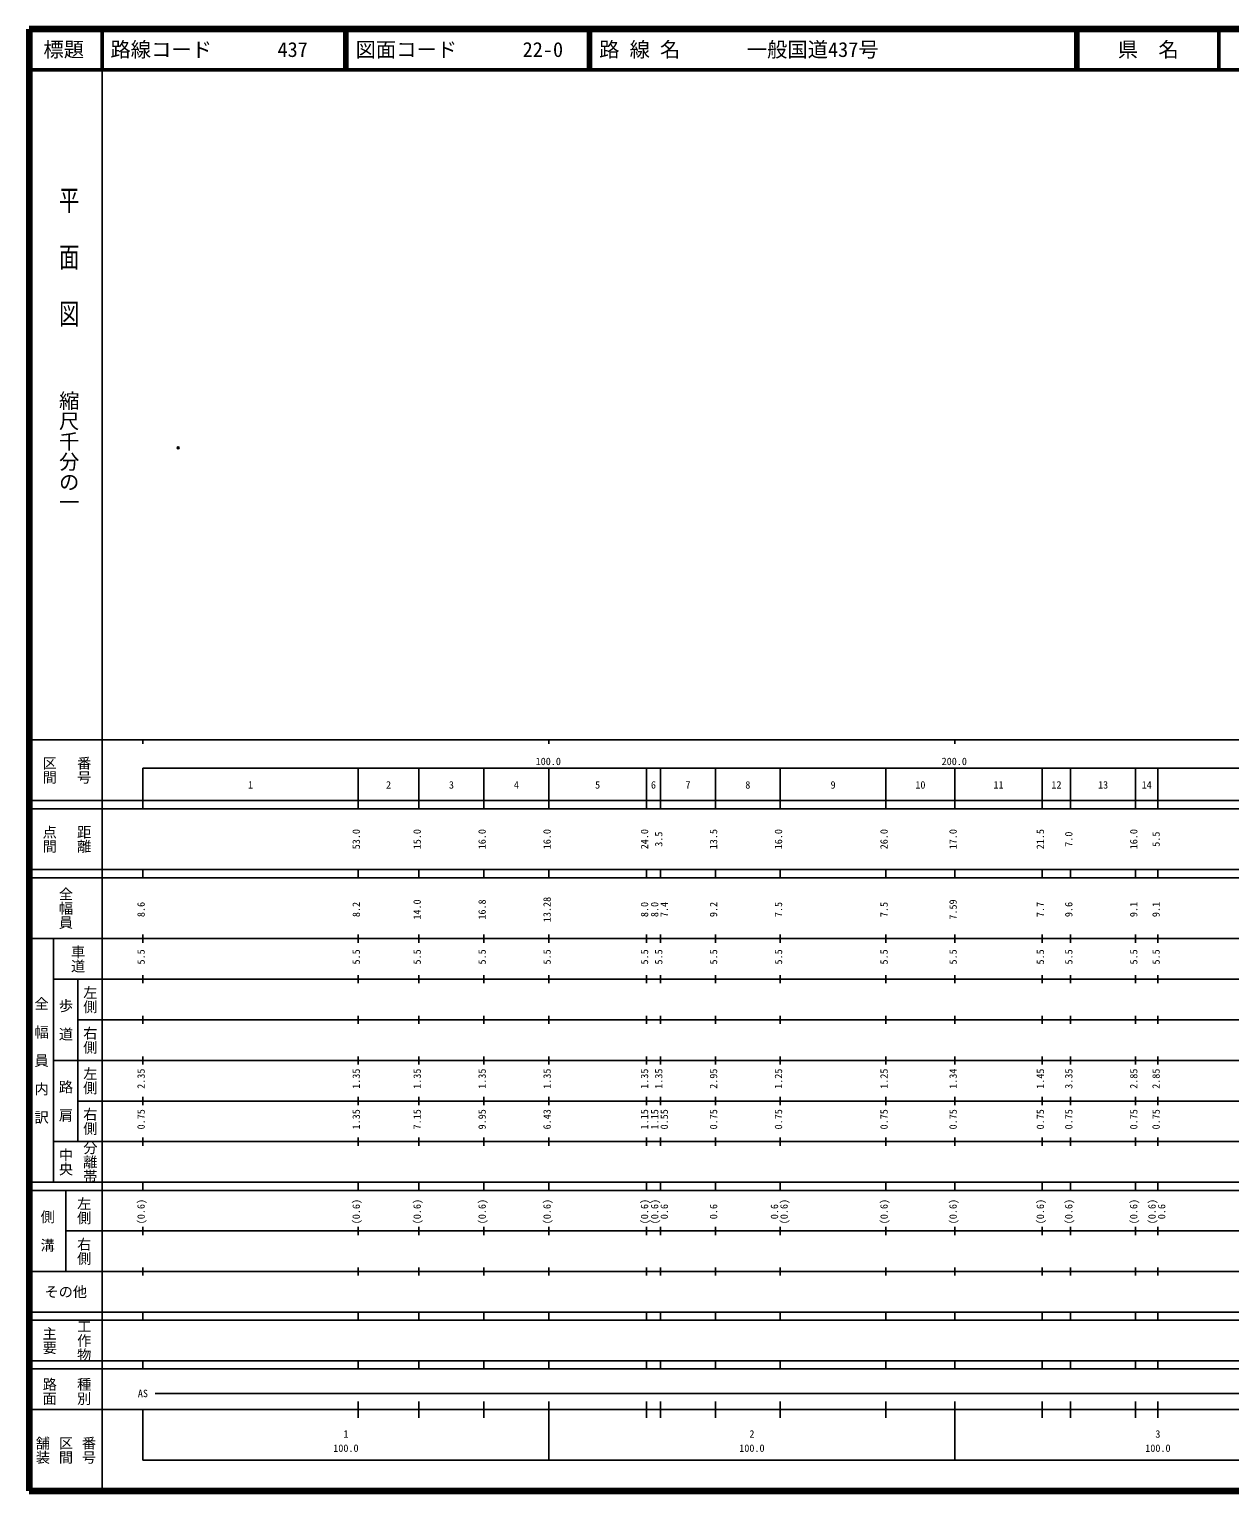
# Model space of a CAD drawing. Units: millimetres on the paper. Extents: x 40 to 680, y 20 to 380.
# Drawn here: x 40 to 335.7, y 20 to 380 of the extents above; entities that cross this region are included whole.
import ezdxf
from ezdxf.enums import TextEntityAlignment as Align

# ---------------------------------------------------------------- set-up
doc = ezdxf.new("R2010")
doc.units = ezdxf.units.MM
doc.header["$PDMODE"] = 32
doc.header["$PDSIZE"] = 0.5
doc.layers.add('M-OTRS', color=6, linetype='Continuous')
doc.layers.add('M-TTL-TXT', color=7, linetype='Continuous')
for name, color, linetype, lineweight in [('M-TTL', 2, 'Continuous', 140), ('M-TTL-BAND', 7, 'Continuous', 25), ('M-TTL-LINE', 7, 'Continuous', 50)]:
    doc.layers.add(name, color=color, linetype=linetype, lineweight=lineweight)
doc.styles.add('@ＭＳ ゴシック', font='')
doc.styles.add('ＭＳ ゴシック', font='')
doc.styles.get('@ＭＳ ゴシック').set_extended_font_data('@MS Gothic')
doc.styles.get('ＭＳ ゴシック').set_extended_font_data('MS Gothic')

msp = doc.modelspace()

# ---------------------------------------------------------------- linework, layer by layer
at = {"layer": 'M-OTRS'}
msp.add_point((76.674, 276.879), dxfattribs=at)
at = {"layer": 'M-TTL'}
for p, q in [((40, 380), (40, 20)), ((680, 380), (40, 380)), ((40, 20), (680, 20))]:
    msp.add_line(p, q, dxfattribs=at)
at = {"layer": 'M-TTL-BAND'}
for p, q in [((58, 370), (58, 20)), ((40, 205), (579, 205)), ((68, 205), (68, 204)), ((168, 205), (168, 204)), ((268, 205), (268, 204)), ((68, 198), (579, 198)), ((68, 198), (68, 188)), ((121, 188), (121, 198)), ((136, 188), (136, 198)), ((152, 188), (152, 198)), ((168, 188), (168, 198)), ((192, 188), (192, 198)), ((195.5, 188), (195.5, 198)), ((209, 188), (209, 198)), ((225, 188), (225, 198)), ((251, 188), (251, 198)), ((268, 188), (268, 198)), ((289.5, 188), (289.5, 198)), ((296.5, 188), (296.5, 198)), ((312.5, 188), (312.5, 198)), ((318, 188), (318, 198)), ((40, 190), (579, 190)), ((40, 188), (579, 188)), ((40, 173), (579, 173)), ((68, 171), (68, 173)), ((121, 171), (121, 173)), ((136, 171), (136, 173)), ((152, 171), (152, 173)), ((168, 171), (168, 173)), ((192, 171), (192, 173)), ((195.5, 171), (195.5, 173)), ((209, 171), (209, 173)), ((225, 171), (225, 173)), ((251, 171), (251, 173)), ((268, 171), (268, 173)), ((289.5, 171), (289.5, 173)), ((296.5, 171), (296.5, 173)), ((312.5, 171), (312.5, 173)), ((318, 171), (318, 173)), ((40, 171), (579, 171)), ((40, 156), (579, 156)), ((46, 96), (46, 156)), ((68, 155), (68, 157)), ((121, 155), (121, 157)), ((136, 155), (136, 157)), ((152, 155), (152, 157)), ((168, 155), (168, 157)), ((192, 155), (192, 157)), ((195.5, 155), (195.5, 157)), ((209, 155), (209, 157)), ((225, 155), (225, 157)), ((251, 155), (251, 157)), ((268, 155), (268, 157)), ((289.5, 155), (289.5, 157)), ((296.5, 155), (296.5, 157)), ((312.5, 155), (312.5, 157)), ((318, 155), (318, 157)), ((46, 146), (579, 146)), ((52, 146), (52, 106)), ((68, 145), (68, 147)), ((121, 145), (121, 147)), ((136, 145), (136, 147)), ((152, 145), (152, 147)), ((168, 145), (168, 147)), ((192, 145), (192, 147)), ((195.5, 145), (195.5, 147)), ((209, 145), (209, 147)), ((225, 145), (225, 147)), ((251, 145), (251, 147)), ((268, 145), (268, 147)), ((289.5, 145), (289.5, 147)), ((296.5, 145), (296.5, 147)), ((312.5, 145), (312.5, 147)), ((318, 145), (318, 147)), ((68, 135), (68, 137)), ((121, 135), (121, 137)), ((136, 135), (136, 137)), ((152, 135), (152, 137)), ((168, 135), (168, 137)), ((192, 135), (192, 137)), ((195.5, 135), (195.5, 137)), ((209, 135), (209, 137)), ((225, 135), (225, 137)), ((251, 135), (251, 137)), ((268, 135), (268, 137)), ((289.5, 135), (289.5, 137)), ((296.5, 135), (296.5, 137)), ((312.5, 135), (312.5, 137)), ((318, 135), (318, 137)), ((52, 136), (579, 136)), ((46, 126), (579, 126)), ((68, 125), (68, 127)), ((121, 125), (121, 127)), ((136, 125), (136, 127)), ((152, 125), (152, 127)), ((168, 125), (168, 127)), ((192, 125), (192, 127)), ((195.5, 125), (195.5, 127)), ((209, 125), (209, 127)), ((225, 125), (225, 127)), ((251, 125), (251, 127)), ((268, 125), (268, 127)), ((289.5, 125), (289.5, 127)), ((296.5, 125), (296.5, 127)), ((312.5, 125), (312.5, 127)), ((318, 125), (318, 127)), ((52, 116), (579, 116)), ((68, 115), (68, 117)), ((121, 115), (121, 117)), ((136, 115), (136, 117)), ((152, 115), (152, 117)), ((168, 115), (168, 117)), ((192, 115), (192, 117)), ((195.5, 115), (195.5, 117)), ((209, 115), (209, 117)), ((225, 115), (225, 117)), ((251, 115), (251, 117)), ((268, 115), (268, 117)), ((289.5, 115), (289.5, 117)), ((296.5, 115), (296.5, 117)), ((312.5, 115), (312.5, 117)), ((318, 115), (318, 117)), ((46, 106), (579, 106)), ((68, 105), (68, 107)), ((121, 105), (121, 107)), ((136, 105), (136, 107)), ((152, 105), (152, 107)), ((168, 105), (168, 107)), ((192, 105), (192, 107)), ((195.5, 105), (195.5, 107)), ((209, 105), (209, 107)), ((225, 105), (225, 107)), ((251, 105), (251, 107)), ((268, 105), (268, 107)), ((289.5, 105), (289.5, 107)), ((296.5, 105), (296.5, 107)), ((312.5, 105), (312.5, 107)), ((318, 105), (318, 107)), ((40, 96), (579, 96)), ((40, 94), (579, 94)), ((49, 94), (49, 74)), ((68, 94), (68, 96)), ((121, 94), (121, 96)), ((136, 94), (136, 96)), ((152, 94), (152, 96)), ((168, 94), (168, 96)), ((192, 94), (192, 96)), ((195.5, 94), (195.5, 96)), ((209, 94), (209, 96)), ((225, 94), (225, 96)), ((251, 94), (251, 96)), ((268, 94), (268, 96)), ((289.5, 94), (289.5, 96)), ((296.5, 94), (296.5, 96)), ((312.5, 94), (312.5, 96)), ((318, 94), (318, 96)), ((49, 84), (579, 84)), ((68, 83), (68, 85)), ((121, 83), (121, 85)), ((136, 83), (136, 85)), ((152, 83), (152, 85)), ((168, 83), (168, 85)), ((192, 83), (192, 85)), ((195.5, 83), (195.5, 85)), ((209, 83), (209, 85)), ((225, 83), (225, 85)), ((251, 83), (251, 85)), ((268, 83), (268, 85)), ((289.5, 83), (289.5, 85)), ((296.5, 83), (296.5, 85)), ((312.5, 83), (312.5, 85)), ((318, 83), (318, 85)), ((40, 74), (579, 74)), ((68, 73), (68, 75)), ((121, 73), (121, 75)), ((136, 73), (136, 75)), ((152, 73), (152, 75)), ((168, 73), (168, 75)), ((192, 73), (192, 75)), ((195.5, 73), (195.5, 75)), ((209, 73), (209, 75)), ((225, 73), (225, 75)), ((251, 73), (251, 75)), ((268, 73), (268, 75)), ((289.5, 73), (289.5, 75)), ((296.5, 73), (296.5, 75)), ((312.5, 73), (312.5, 75)), ((318, 73), (318, 75)), ((40, 64), (579, 64)), ((40, 62), (579, 62)), ((68, 62), (68, 64)), ((121, 62), (121, 64)), ((136, 62), (136, 64)), ((152, 62), (152, 64)), ((168, 62), (168, 64)), ((192, 62), (192, 64)), ((195.5, 62), (195.5, 64)), ((209, 62), (209, 64)), ((225, 62), (225, 64)), ((251, 62), (251, 64)), ((268, 62), (268, 64)), ((289.5, 62), (289.5, 64)), ((296.5, 62), (296.5, 64)), ((312.5, 62), (312.5, 64)), ((318, 62), (318, 64)), ((40, 52), (579, 52)), ((68, 50), (68, 52)), ((121, 50), (121, 52)), ((136, 50), (136, 52)), ((152, 50), (152, 52)), ((168, 50), (168, 52)), ((192, 50), (192, 52)), ((195.5, 50), (195.5, 52)), ((209, 50), (209, 52)), ((225, 50), (225, 52)), ((251, 50), (251, 52)), ((268, 50), (268, 52)), ((289.5, 50), (289.5, 52)), ((296.5, 50), (296.5, 52)), ((312.5, 50), (312.5, 52)), ((318, 50), (318, 52)), ((40, 50), (579, 50)), ((71, 44), (565, 44)), ((40, 40), (579, 40)), ((68, 40), (68, 27.5)), ((121, 38), (121, 42)), ((136, 38), (136, 42)), ((152, 38), (152, 42)), ((168, 27.5), (168, 42)), ((192, 38), (192, 42)), ((195.5, 38), (195.5, 42)), ((209, 38), (209, 42)), ((225, 38), (225, 42)), ((251, 38), (251, 42)), ((268, 27.5), (268, 42)), ((289.5, 38), (289.5, 42)), ((296.5, 38), (296.5, 42)), ((312.5, 38), (312.5, 42)), ((318, 38), (318, 42)), ((68, 27.5), (579, 27.5))]:
    msp.add_line(p, q, dxfattribs=at)
at = {"layer": 'M-TTL-LINE'}
for p, q in [((58, 380), (58, 370)), ((117.75, 380), (117.75, 370)), ((118.25, 380), (118.25, 370)), ((177.75, 380), (177.75, 370)), ((178.25, 380), (178.25, 370)), ((297.75, 380), (297.75, 370)), ((298.25, 380), (298.25, 370)), ((333, 380), (333, 370)), ((40, 370), (680, 370))]:
    msp.add_line(p, q, dxfattribs=at)

# ---------------------------------------------------------------- texts
at = {"layer": 'M-TTL-BAND', "style": '@ＭＳ ゴシック', "width": 1.4}
msp.add_text('平  面  図', height=3.666, rotation=270, dxfattribs=at).set_placement((49.777, 306.475), align=Align.MIDDLE_RIGHT)
at = {"layer": 'M-TTL-BAND', "style": '@ＭＳ ゴシック'}
msp.add_text('縮尺千分の一', height=3.666, rotation=270, dxfattribs=at).set_placement((49.777, 261.03), align=Align.MIDDLE_RIGHT)
for s, p in [('区間', (45, 197.5)), ('番号', (53.5, 197.5)), ('点間', (45, 180.5)), ('距離', (53.5, 180.5)), ('全幅員', (49, 163.5)), ('車道', (52, 151)), ('左側', (55, 141)), ('全\u3000幅\u3000員\u3000内\u3000訳', (43, 126)), ('歩\u3000道', (49, 136)), ('右側', (55, 131)), ('左側', (55, 121)), ('路\u3000肩', (49, 116)), ('右側', (55, 111)), ('分離帯', (55, 101)), ('中央', (49, 101)), ('左側', (53.5, 89)), ('側\u3000溝', (44.5, 84)), ('右側', (53.5, 79)), ('工作物', (53.5, 57)), ('主要', (45, 57)), ('路面', (45, 44.5)), ('種別', (53.5, 44.5)), ('舗装', (43.333, 30)), ('区間', (49, 30)), ('番号', (54.667, 30))]:
    msp.add_text(s, height=2.566, rotation=270, dxfattribs=at).set_placement(p, align=Align.MIDDLE_CENTER)
at = {"layer": 'M-TTL-BAND', "style": 'ＭＳ ゴシック'}
for s, p in [('100.0', (167.844, 198.195)), ('200.0', (267.844, 198.195)), ('1', (94.5, 192.405)), ('2', (128.5, 192.405)), ('3', (144, 192.405)), ('4', (160, 192.405)), ('5', (180, 192.405)), ('6', (193.75, 192.405)), ('7', (202.25, 192.405)), ('8', (217, 192.405)), ('9', (238, 192.405)), ('10', (259.5, 192.405)), ('11', (278.75, 192.405)), ('12', (293, 192.405)), ('13', (304.5, 192.405)), ('14', (315.25, 192.405)), ('AS', (68, 42.5)), ('1', (118, 32.523)), ('2', (218, 32.523)), ('3', (318, 32.523)), ('100.0', (118, 29.033)), ('100.0', (218, 29.033)), ('100.0', (318, 29.033))]:
    msp.add_text(s, height=1.833, dxfattribs=at).set_placement(p, align=Align.BOTTOM_CENTER)
for s, p in [('53.0', (122, 180.5)), ('15.0', (137, 180.5)), ('16.0', (153, 180.5)), ('16.0', (169, 180.5)), ('24.0', (193, 180.5)), ('3.5', (196.5, 180.5)), ('13.5', (210, 180.5)), ('16.0', (226, 180.5)), ('26.0', (252, 180.5)), ('17.0', (269, 180.5)), ('21.5', (290.5, 180.5)), ('7.0', (297.5, 180.5)), ('16.0', (313.5, 180.5)), ('5.5', (319, 180.5)), ('13.28', (169, 163.174)), ('8.6', (69, 163.174)), ('8.2', (122, 163.174)), ('14.0', (137, 163.174)), ('16.8', (153, 163.174)), ('8.0', (193, 163.174)), ('8.0', (195.5, 163.174)), ('7.4', (197.87, 163.174)), ('9.2', (210, 163.174)), ('7.5', (226, 163.174)), ('7.5', (252, 163.174)), ('7.59', (269, 163.174)), ('7.7', (290.5, 163.174)), ('9.6', (297.5, 163.174)), ('9.1', (313.5, 163.174)), ('9.1', (319, 163.174)), ('5.5', (69, 151.5)), ('5.5', (122, 151.5)), ('5.5', (137, 151.5)), ('5.5', (153, 151.5)), ('5.5', (169, 151.5)), ('5.5', (193, 151.5)), ('5.5', (196.5, 151.5)), ('5.5', (210, 151.5)), ('5.5', (226, 151.5)), ('5.5', (252, 151.5)), ('5.5', (269, 151.5)), ('5.5', (290.5, 151.5)), ('5.5', (297.5, 151.5)), ('5.5', (313.5, 151.5)), ('5.5', (319, 151.5)), ('2.35', (69, 121.5)), ('1.35', (122, 121.5)), ('1.35', (137, 121.5)), ('1.35', (153, 121.5)), ('1.35', (169, 121.5)), ('1.35', (193, 121.5)), ('1.35', (196.5, 121.5)), ('2.95', (210, 121.5)), ('1.25', (226, 121.5)), ('1.25', (252, 121.5)), ('1.34', (269, 121.5)), ('1.45', (290.5, 121.5)), ('3.35', (297.5, 121.5)), ('2.85', (313.5, 121.5)), ('2.85', (319, 121.5)), ('0.75', (69, 111.5)), ('1.35', (122, 111.5)), ('7.15', (137, 111.5)), ('9.95', (153, 111.5)), ('6.43', (169, 111.5)), ('1.15', (193, 111.5)), ('1.15', (195.5, 111.5)), ('0.55', (197.87, 111.5)), ('0.75', (210, 111.5)), ('0.75', (226, 111.5)), ('0.75', (252, 111.5)), ('0.75', (269, 111.5)), ('0.75', (290.5, 111.5)), ('0.75', (297.5, 111.5)), ('0.75', (313.5, 111.5)), ('0.75', (319, 111.5)), ('(0.6)', (69, 88.764)), ('(0.6)', (122, 88.764)), ('(0.6)', (137, 88.764)), ('(0.6)', (153, 88.764)), ('(0.6)', (169, 88.764)), ('(0.6)', (193, 88.764)), ('(0.6)', (195.5, 88.764)), ('0.6', (197.87, 88.764)), ('0.6', (210, 88.764)), ('0.6', (225, 88.764)), ('(0.6)', (227.37, 88.764)), ('(0.6)', (252, 88.764)), ('(0.6)', (269, 88.764)), ('(0.6)', (290.5, 88.764)), ('(0.6)', (297.5, 88.764)), ('(0.6)', (313.5, 88.764)), ('(0.6)', (318, 88.764)), ('0.6', (320.37, 88.764))]:
    msp.add_text(s, height=1.833, rotation=90, dxfattribs=at).set_placement(p, align=Align.BOTTOM_CENTER)
msp.add_text('その他', height=2.566, dxfattribs=at).set_placement((49, 69), align=Align.MIDDLE_CENTER)
at = {"layer": 'M-TTL-TXT', "style": 'ＭＳ ゴシック'}
for s, p in [('標題', (48.5, 375)), ('県\u3000名', (315.625, 375))]:
    msp.add_text(s, height=3.666, dxfattribs=at).set_placement(p, align=Align.MIDDLE_CENTER)
for s, p in [('路線コード', (60, 375)), ('437', (101.142, 375)), ('図面コード', (120.38, 375)), ('22-0', (161.521, 375)), ('路 線 名', (180.38, 375)), ('一般国道437号', (216.734, 375))]:
    msp.add_text(s, height=3.666, dxfattribs=at).set_placement(p, align=Align.MIDDLE_LEFT)

doc.saveas('drawing.dxf')
